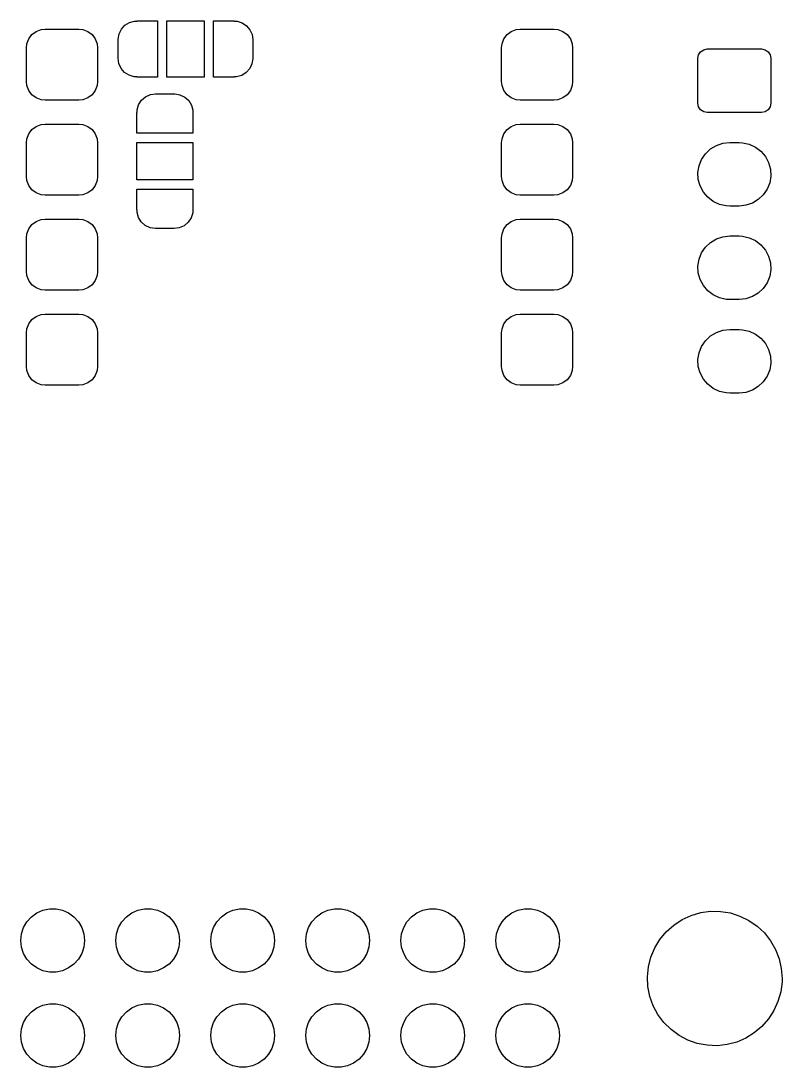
# Model space of a CAD drawing. Extents: x 100.3 to 143.7, y -109.4 to -50.6.
# Drawn here: x 122.45 to 142.8, y -109.37 to -81.4 of the extents above; entities that cross this region are included whole.
import ezdxf

# ---------------------------------------------------------------- set-up
doc = ezdxf.new("R2010")
doc.units = 0
doc.layers.add('BLACK', color=7, linetype='CONTINUOUS')

msp = doc.modelspace()

# ---------------------------------------------------------------- linework, layer by layer
at = {"layer": 'BLACK', "linetype": 'CONTINUOUS'}
for p, q in [((122.86, -81.6814), (122.992, -81.6317)), ((122.992, -81.6317), (123.1, -81.62)), ((123.1, -81.62), (124, -81.62)), ((124, -81.62), (124.108, -81.6317)), ((124.108, -81.6317), (124.24, -81.6814)), ((125.074, -81.748), (125.135, -81.6204)), ((125.135, -81.6204), (125.231, -81.5153)), ((125.231, -81.5153), (125.351, -81.4411)), ((125.351, -81.4411), (125.488, -81.4038)), ((125.488, -81.4038), (125.55, -81.405)), ((125.55, -81.405), (125.55, -81.4)), ((125.55, -81.4), (126.1, -81.4)), ((126.1, -81.4), (126.1, -82.9)), ((126.35, -82.9), (126.35, -81.4)), ((126.35, -81.4), (127.35, -81.4)), ((127.35, -81.4), (127.35, -82.9)), ((127.6, -82.9), (127.6, -81.4)), ((127.6, -81.4), (128.15, -81.4)), ((128.15, -81.4), (128.15, -81.405)), ((128.15, -81.405), (128.23, -81.4064)), ((128.23, -81.4064), (128.365, -81.4487)), ((128.365, -81.4487), (128.483, -81.5273)), ((128.483, -81.5273), (128.574, -81.6358)), ((128.574, -81.6358), (128.632, -81.7655)), ((135.56, -81.6814), (135.692, -81.6317)), ((135.692, -81.6317), (135.8, -81.62)), ((135.8, -81.62), (136.7, -81.62)), ((136.7, -81.62), (136.808, -81.6317)), ((136.808, -81.6317), (136.94, -81.6814)), ((122.612, -82.0124), (122.661, -81.8797)), ((122.661, -81.8797), (122.746, -81.7664)), ((122.746, -81.7664), (122.86, -81.6814)), ((124.24, -81.6814), (124.354, -81.7664)), ((124.354, -81.7664), (124.439, -81.8797)), ((124.439, -81.8797), (124.488, -82.0124)), ((125.05, -81.8878), (125.074, -81.748)), ((125.05, -81.9), (125.05, -81.8878)), ((125.05, -82.4), (125.05, -81.9)), ((128.632, -81.7655), (128.649, -81.9)), ((128.649, -81.9), (128.65, -81.9)), ((128.65, -81.9), (128.65, -82.4)), ((135.312, -82.0124), (135.361, -81.8797)), ((135.361, -81.8797), (135.446, -81.7664)), ((135.446, -81.7664), (135.56, -81.6814)), ((136.94, -81.6814), (137.054, -81.7664)), ((137.054, -81.7664), (137.139, -81.8797)), ((137.139, -81.8797), (137.188, -82.0124)), ((122.6, -82.1197), (122.612, -82.0124)), ((122.6, -83.0203), (122.6, -82.1197)), ((124.488, -82.0124), (124.5, -82.1197)), ((124.5, -82.1197), (124.5, -83.0203)), ((135.3, -82.1197), (135.312, -82.0124)), ((135.3, -83.0203), (135.3, -82.1197)), ((137.188, -82.0124), (137.2, -82.1197)), ((137.2, -82.1197), (137.2, -83.0203)), ((140.569, -82.3043), (140.623, -82.2232)), ((140.623, -82.2232), (140.704, -82.169)), ((140.704, -82.169), (140.8, -82.15)), ((140.8, -82.15), (142.25, -82.15)), ((142.25, -82.15), (142.346, -82.169)), ((142.346, -82.169), (142.427, -82.2232)), ((142.427, -82.2232), (142.481, -82.3043)), ((125.07, -82.5403), (125.05, -82.4)), ((128.65, -82.4061), (128.628, -82.5462)), ((128.65, -82.4), (128.649, -82.4)), ((128.649, -82.4), (128.65, -82.4061)), ((140.55, -82.4), (140.569, -82.3043)), ((140.55, -83.6), (140.55, -82.4)), ((142.481, -82.3043), (142.5, -82.4)), ((142.5, -82.4), (142.5, -83.6)), ((125.129, -82.6694), (125.07, -82.5403)), ((125.221, -82.7768), (125.129, -82.6694)), ((125.34, -82.8539), (125.221, -82.7768)), ((128.474, -82.7808), (128.354, -82.8564)), ((128.568, -82.6745), (128.474, -82.7808)), ((128.628, -82.5462), (128.568, -82.6745)), ((122.612, -83.1276), (122.6, -83.0203)), ((124.5, -83.0203), (124.488, -83.1276)), ((125.476, -82.8945), (125.34, -82.8539)), ((125.55, -82.895), (125.476, -82.8945)), ((125.55, -82.9), (125.55, -82.895)), ((126.1, -82.9), (125.55, -82.9)), ((127.35, -82.9), (126.35, -82.9)), ((128.15, -82.9), (127.6, -82.9)), ((128.218, -82.8954), (128.15, -82.895)), ((128.15, -82.895), (128.15, -82.9)), ((128.354, -82.8564), (128.218, -82.8954)), ((135.312, -83.1276), (135.3, -83.0203)), ((137.2, -83.0203), (137.188, -83.1276)), ((122.661, -83.2603), (122.612, -83.1276)), ((122.746, -83.3736), (122.661, -83.2603)), ((124.439, -83.2603), (124.354, -83.3736)), ((124.488, -83.1276), (124.439, -83.2603)), ((125.91, -83.3701), (126.05, -83.35)), ((126.05, -83.35), (126.55, -83.35)), ((126.55, -83.35), (126.562, -83.3501)), ((126.562, -83.3501), (126.702, -83.3737)), ((135.361, -83.2603), (135.312, -83.1276)), ((135.446, -83.3736), (135.361, -83.2603)), ((137.139, -83.2603), (137.054, -83.3736)), ((137.188, -83.1276), (137.139, -83.2603)), ((122.86, -83.4586), (122.746, -83.3736)), ((122.992, -83.5083), (122.86, -83.4586)), ((123.1, -83.52), (122.992, -83.5083)), ((124, -83.52), (123.1, -83.52)), ((124.108, -83.5083), (124, -83.52)), ((124.24, -83.4586), (124.108, -83.5083)), ((124.354, -83.3736), (124.24, -83.4586)), ((125.596, -83.6403), (125.673, -83.5213)), ((125.673, -83.5213), (125.781, -83.4288)), ((125.781, -83.4288), (125.91, -83.3701)), ((126.702, -83.3737), (126.83, -83.4355)), ((126.83, -83.4355), (126.935, -83.5306)), ((126.935, -83.5306), (127.009, -83.6514)), ((135.56, -83.4586), (135.446, -83.3736)), ((135.692, -83.5083), (135.56, -83.4586)), ((135.8, -83.52), (135.692, -83.5083)), ((136.7, -83.52), (135.8, -83.52)), ((136.808, -83.5083), (136.7, -83.52)), ((136.94, -83.4586), (136.808, -83.5083)), ((137.054, -83.3736), (136.94, -83.4586)), ((140.569, -83.6957), (140.55, -83.6)), ((142.5, -83.6), (142.481, -83.6957)), ((125.55, -84.4), (125.55, -83.85)), ((125.55, -83.85), (125.555, -83.85)), ((125.555, -83.7761), (125.596, -83.6403)), ((125.555, -83.85), (125.555, -83.7761)), ((127.009, -83.6514), (127.046, -83.7882)), ((127.046, -83.7882), (127.045, -83.85)), ((127.045, -83.85), (127.05, -83.85)), ((127.05, -83.85), (127.05, -84.4)), ((140.623, -83.7768), (140.569, -83.6957)), ((140.704, -83.831), (140.623, -83.7768)), ((140.8, -83.85), (140.704, -83.831)), ((142.25, -83.85), (140.8, -83.85)), ((142.346, -83.831), (142.25, -83.85)), ((142.427, -83.7768), (142.346, -83.831)), ((142.481, -83.6957), (142.427, -83.7768)), ((122.86, -84.2214), (122.992, -84.1717)), ((122.992, -84.1717), (123.1, -84.16)), ((123.1, -84.16), (124, -84.16)), ((124, -84.16), (124.108, -84.1717)), ((124.108, -84.1717), (124.24, -84.2214)), ((135.56, -84.2214), (135.692, -84.1717)), ((135.692, -84.1717), (135.8, -84.16)), ((135.8, -84.16), (136.7, -84.16)), ((136.7, -84.16), (136.808, -84.1717)), ((136.808, -84.1717), (136.94, -84.2214)), ((122.612, -84.5524), (122.661, -84.4197)), ((122.661, -84.4197), (122.746, -84.3064)), ((122.746, -84.3064), (122.86, -84.2214)), ((124.24, -84.2214), (124.354, -84.3064)), ((124.354, -84.3064), (124.439, -84.4197)), ((124.439, -84.4197), (124.488, -84.5524)), ((127.05, -84.4), (125.55, -84.4)), ((135.312, -84.5524), (135.361, -84.4197)), ((135.361, -84.4197), (135.446, -84.3064)), ((135.446, -84.3064), (135.56, -84.2214)), ((136.94, -84.2214), (137.054, -84.3064)), ((137.054, -84.3064), (137.139, -84.4197)), ((137.139, -84.4197), (137.188, -84.5524)), ((122.6, -84.6597), (122.612, -84.5524)), ((122.6, -85.5603), (122.6, -84.6597)), ((124.488, -84.5524), (124.5, -84.6597)), ((124.5, -84.6597), (124.5, -85.5603)), ((125.55, -85.65), (125.55, -84.65)), ((125.55, -84.65), (127.05, -84.65)), ((127.05, -84.65), (127.05, -85.65)), ((135.3, -84.6597), (135.312, -84.5524)), ((135.3, -85.5603), (135.3, -84.6597)), ((137.188, -84.5524), (137.2, -84.6597)), ((137.2, -84.6597), (137.2, -85.5603)), ((140.886, -84.823), (141.043, -84.7284)), ((141.043, -84.7284), (141.217, -84.6698)), ((141.217, -84.6698), (141.4, -84.65)), ((141.4, -84.65), (141.65, -84.65)), ((141.65, -84.65), (141.745, -84.6553)), ((141.745, -84.6553), (141.924, -84.6953)), ((141.924, -84.6953), (142.09, -84.7729)), ((140.649, -85.1009), (140.753, -84.9491)), ((140.753, -84.9491), (140.886, -84.823)), ((142.09, -84.7729), (142.236, -84.8845)), ((142.236, -84.8845), (142.355, -85.0247)), ((142.355, -85.0247), (142.44, -85.1871)), ((140.551, -85.4526), (140.581, -85.2714)), ((140.581, -85.2714), (140.649, -85.1009)), ((142.44, -85.1871), (142.489, -85.3641)), ((122.612, -85.6676), (122.6, -85.5603)), ((124.5, -85.5603), (124.488, -85.6676)), ((135.312, -85.6676), (135.3, -85.5603)), ((137.2, -85.5603), (137.188, -85.6676)), ((140.561, -85.6359), (140.551, -85.4526)), ((142.499, -85.5474), (142.469, -85.7286)), ((142.489, -85.3641), (142.499, -85.5474)), ((122.661, -85.8003), (122.612, -85.6676)), ((122.746, -85.9136), (122.661, -85.8003)), ((124.439, -85.8003), (124.354, -85.9136)), ((124.488, -85.6676), (124.439, -85.8003)), ((127.05, -85.65), (125.55, -85.65)), ((135.361, -85.8003), (135.312, -85.6676)), ((135.446, -85.9136), (135.361, -85.8003)), ((137.139, -85.8003), (137.054, -85.9136)), ((137.188, -85.6676), (137.139, -85.8003)), ((140.61, -85.8129), (140.561, -85.6359)), ((140.695, -85.9753), (140.61, -85.8129)), ((142.469, -85.7286), (142.401, -85.8991)), ((122.86, -85.9986), (122.746, -85.9136)), ((122.992, -86.0483), (122.86, -85.9986)), ((123.1, -86.06), (122.992, -86.0483)), ((124, -86.06), (123.1, -86.06)), ((124.108, -86.0483), (124, -86.06)), ((124.24, -85.9986), (124.108, -86.0483)), ((124.354, -85.9136), (124.24, -85.9986)), ((125.55, -86.45), (125.55, -85.9)), ((125.55, -85.9), (127.05, -85.9)), ((127.05, -85.9), (127.05, -86.45)), ((135.56, -85.9986), (135.446, -85.9136)), ((135.692, -86.0483), (135.56, -85.9986)), ((135.8, -86.06), (135.692, -86.0483)), ((136.7, -86.06), (135.8, -86.06)), ((136.808, -86.0483), (136.7, -86.06)), ((136.94, -85.9986), (136.808, -86.0483)), ((137.054, -85.9136), (136.94, -85.9986)), ((140.814, -86.1155), (140.695, -85.9753)), ((140.96, -86.2271), (140.814, -86.1155)), ((142.297, -86.0509), (142.164, -86.1771)), ((142.401, -85.8991), (142.297, -86.0509)), ((141.126, -86.3047), (140.96, -86.2271)), ((141.305, -86.3447), (141.126, -86.3047)), ((141.4, -86.35), (141.305, -86.3447)), ((141.65, -86.35), (141.4, -86.35)), ((141.833, -86.3302), (141.65, -86.35)), ((142.007, -86.2716), (141.833, -86.3302)), ((142.164, -86.1771), (142.007, -86.2716)), ((122.992, -86.7117), (123.1, -86.7)), ((123.1, -86.7), (124, -86.7)), ((124, -86.7), (124.108, -86.7117)), ((125.555, -86.45), (125.55, -86.45)), ((125.555, -86.5179), (125.555, -86.45)), ((125.594, -86.6542), (125.555, -86.5179)), ((125.669, -86.7741), (125.594, -86.6542)), ((127.001, -86.6653), (126.923, -86.7833)), ((127.044, -86.5299), (127.001, -86.6653)), ((127.045, -86.45), (127.044, -86.5299)), ((127.05, -86.45), (127.045, -86.45)), ((135.692, -86.7117), (135.8, -86.7)), ((135.8, -86.7), (136.7, -86.7)), ((136.7, -86.7), (136.808, -86.7117)), ((122.612, -87.0924), (122.661, -86.9597)), ((122.661, -86.9597), (122.746, -86.8464)), ((122.746, -86.8464), (122.86, -86.7614)), ((122.86, -86.7614), (122.992, -86.7117)), ((124.108, -86.7117), (124.24, -86.7614)), ((124.24, -86.7614), (124.354, -86.8464)), ((124.354, -86.8464), (124.439, -86.9597)), ((124.439, -86.9597), (124.488, -87.0924)), ((125.775, -86.8679), (125.669, -86.7741)), ((125.904, -86.9282), (125.775, -86.8679)), ((126.044, -86.95), (125.904, -86.9282)), ((126.05, -86.9492), (126.044, -86.95)), ((126.05, -86.95), (126.05, -86.9492)), ((126.55, -86.95), (126.05, -86.95)), ((126.684, -86.9316), (126.55, -86.9492)), ((126.55, -86.9492), (126.55, -86.95)), ((126.814, -86.8745), (126.684, -86.9316)), ((126.923, -86.7833), (126.814, -86.8745)), ((135.312, -87.0924), (135.361, -86.9597)), ((135.361, -86.9597), (135.446, -86.8464)), ((135.446, -86.8464), (135.56, -86.7614)), ((135.56, -86.7614), (135.692, -86.7117)), ((136.808, -86.7117), (136.94, -86.7614)), ((136.94, -86.7614), (137.054, -86.8464)), ((137.054, -86.8464), (137.139, -86.9597)), ((137.139, -86.9597), (137.188, -87.0924)), ((122.6, -87.1997), (122.612, -87.0924)), ((122.6, -88.1003), (122.6, -87.1997)), ((124.488, -87.0924), (124.5, -87.1997)), ((124.5, -87.1997), (124.5, -88.1003)), ((135.3, -87.1997), (135.312, -87.0924)), ((135.3, -88.1003), (135.3, -87.1997)), ((137.188, -87.0924), (137.2, -87.1997)), ((137.2, -87.1997), (137.2, -88.1003)), ((140.886, -87.323), (141.043, -87.2284)), ((141.043, -87.2284), (141.217, -87.1698)), ((141.217, -87.1698), (141.4, -87.15)), ((141.4, -87.15), (141.65, -87.15)), ((141.65, -87.15), (141.745, -87.1553)), ((141.745, -87.1553), (141.924, -87.1953)), ((141.924, -87.1953), (142.09, -87.2729)), ((140.649, -87.6009), (140.753, -87.4491)), ((140.753, -87.4491), (140.886, -87.323)), ((142.09, -87.2729), (142.236, -87.3845)), ((142.236, -87.3845), (142.355, -87.5247)), ((142.355, -87.5247), (142.44, -87.6871)), ((140.551, -87.9526), (140.581, -87.7714)), ((140.581, -87.7714), (140.649, -87.6009)), ((142.44, -87.6871), (142.489, -87.8641)), ((122.612, -88.2076), (122.6, -88.1003)), ((124.5, -88.1003), (124.488, -88.2076)), ((135.312, -88.2076), (135.3, -88.1003)), ((137.2, -88.1003), (137.188, -88.2076)), ((140.561, -88.1359), (140.551, -87.9526)), ((142.499, -88.0474), (142.469, -88.2286)), ((142.489, -87.8641), (142.499, -88.0474)), ((122.661, -88.3403), (122.612, -88.2076)), ((122.746, -88.4536), (122.661, -88.3403)), ((124.439, -88.3403), (124.354, -88.4536)), ((124.488, -88.2076), (124.439, -88.3403)), ((135.361, -88.3403), (135.312, -88.2076)), ((135.446, -88.4536), (135.361, -88.3403)), ((137.139, -88.3403), (137.054, -88.4536)), ((137.188, -88.2076), (137.139, -88.3403)), ((140.61, -88.3129), (140.561, -88.1359)), ((140.695, -88.4753), (140.61, -88.3129)), ((142.469, -88.2286), (142.401, -88.3991)), ((122.86, -88.5386), (122.746, -88.4536)), ((122.992, -88.5883), (122.86, -88.5386)), ((123.1, -88.6), (122.992, -88.5883)), ((124, -88.6), (123.1, -88.6)), ((124.108, -88.5883), (124, -88.6)), ((124.24, -88.5386), (124.108, -88.5883)), ((124.354, -88.4536), (124.24, -88.5386)), ((135.56, -88.5386), (135.446, -88.4536)), ((135.692, -88.5883), (135.56, -88.5386)), ((135.8, -88.6), (135.692, -88.5883)), ((136.7, -88.6), (135.8, -88.6)), ((136.808, -88.5883), (136.7, -88.6)), ((136.94, -88.5386), (136.808, -88.5883)), ((137.054, -88.4536), (136.94, -88.5386)), ((140.814, -88.6155), (140.695, -88.4753)), ((140.96, -88.7271), (140.814, -88.6155)), ((142.297, -88.5509), (142.164, -88.6771)), ((142.401, -88.3991), (142.297, -88.5509)), ((141.126, -88.8047), (140.96, -88.7271)), ((141.305, -88.8447), (141.126, -88.8047)), ((141.4, -88.85), (141.305, -88.8447)), ((141.65, -88.85), (141.4, -88.85)), ((141.833, -88.8302), (141.65, -88.85)), ((142.007, -88.7716), (141.833, -88.8302)), ((142.164, -88.6771), (142.007, -88.7716)), ((122.612, -89.6324), (122.661, -89.4997)), ((122.661, -89.4997), (122.746, -89.3864)), ((122.746, -89.3864), (122.86, -89.3014)), ((122.86, -89.3014), (122.992, -89.2517)), ((122.992, -89.2517), (123.1, -89.24)), ((123.1, -89.24), (124, -89.24)), ((124, -89.24), (124.108, -89.2517)), ((124.108, -89.2517), (124.24, -89.3014)), ((124.24, -89.3014), (124.354, -89.3864)), ((124.354, -89.3864), (124.439, -89.4997)), ((124.439, -89.4997), (124.488, -89.6324)), ((135.312, -89.6324), (135.361, -89.4997)), ((135.361, -89.4997), (135.446, -89.3864)), ((135.446, -89.3864), (135.56, -89.3014)), ((135.56, -89.3014), (135.692, -89.2517)), ((135.692, -89.2517), (135.8, -89.24)), ((135.8, -89.24), (136.7, -89.24)), ((136.7, -89.24), (136.808, -89.2517)), ((136.808, -89.2517), (136.94, -89.3014)), ((136.94, -89.3014), (137.054, -89.3864)), ((137.054, -89.3864), (137.139, -89.4997)), ((137.139, -89.4997), (137.188, -89.6324)), ((122.6, -89.7397), (122.612, -89.6324)), ((122.6, -90.6403), (122.6, -89.7397)), ((124.488, -89.6324), (124.5, -89.7397)), ((124.5, -89.7397), (124.5, -90.6403)), ((135.3, -89.7397), (135.312, -89.6324)), ((135.3, -90.6403), (135.3, -89.7397)), ((137.188, -89.6324), (137.2, -89.7397)), ((137.2, -89.7397), (137.2, -90.6403)), ((140.886, -89.823), (141.043, -89.7284)), ((141.043, -89.7284), (141.217, -89.6698)), ((141.217, -89.6698), (141.4, -89.65)), ((141.4, -89.65), (141.65, -89.65)), ((141.65, -89.65), (141.745, -89.6553)), ((141.745, -89.6553), (141.924, -89.6953)), ((141.924, -89.6953), (142.09, -89.7729)), ((142.09, -89.7729), (142.236, -89.8845)), ((140.649, -90.1009), (140.753, -89.9491)), ((140.753, -89.9491), (140.886, -89.823)), ((142.236, -89.8845), (142.355, -90.0247)), ((142.355, -90.0247), (142.44, -90.1871)), ((140.551, -90.4526), (140.581, -90.2714)), ((140.581, -90.2714), (140.649, -90.1009)), ((142.44, -90.1871), (142.489, -90.3641)), ((140.561, -90.6359), (140.551, -90.4526)), ((142.499, -90.5474), (142.469, -90.7286)), ((142.489, -90.3641), (142.499, -90.5474)), ((122.612, -90.7476), (122.6, -90.6403)), ((122.661, -90.8803), (122.612, -90.7476)), ((122.746, -90.9936), (122.661, -90.8803)), ((124.439, -90.8803), (124.354, -90.9936)), ((124.488, -90.7476), (124.439, -90.8803)), ((124.5, -90.6403), (124.488, -90.7476)), ((135.312, -90.7476), (135.3, -90.6403)), ((135.361, -90.8803), (135.312, -90.7476)), ((135.446, -90.9936), (135.361, -90.8803)), ((137.139, -90.8803), (137.054, -90.9936)), ((137.188, -90.7476), (137.139, -90.8803)), ((137.2, -90.6403), (137.188, -90.7476)), ((140.61, -90.8129), (140.561, -90.6359)), ((140.695, -90.9753), (140.61, -90.8129)), ((142.401, -90.8991), (142.297, -91.0509)), ((142.469, -90.7286), (142.401, -90.8991)), ((122.86, -91.0786), (122.746, -90.9936)), ((122.992, -91.1283), (122.86, -91.0786)), ((123.1, -91.14), (122.992, -91.1283)), ((124, -91.14), (123.1, -91.14)), ((124.108, -91.1283), (124, -91.14)), ((124.24, -91.0786), (124.108, -91.1283)), ((124.354, -90.9936), (124.24, -91.0786)), ((135.56, -91.0786), (135.446, -90.9936)), ((135.692, -91.1283), (135.56, -91.0786)), ((135.8, -91.14), (135.692, -91.1283)), ((136.7, -91.14), (135.8, -91.14)), ((136.808, -91.1283), (136.7, -91.14)), ((136.94, -91.0786), (136.808, -91.1283)), ((137.054, -90.9936), (136.94, -91.0786)), ((140.814, -91.1155), (140.695, -90.9753)), ((140.96, -91.2271), (140.814, -91.1155)), ((142.164, -91.1771), (142.007, -91.2716)), ((142.297, -91.0509), (142.164, -91.1771)), ((141.126, -91.3047), (140.96, -91.2271)), ((141.305, -91.3447), (141.126, -91.3047)), ((141.4, -91.35), (141.305, -91.3447)), ((141.65, -91.35), (141.4, -91.35)), ((141.833, -91.3302), (141.65, -91.35)), ((142.007, -91.2716), (141.833, -91.3302)), ((123.037, -105.177), (123.211, -105.14)), ((123.211, -105.14), (123.389, -105.14)), ((123.389, -105.14), (123.563, -105.177)), ((125.577, -105.177), (125.751, -105.14)), ((125.751, -105.14), (125.929, -105.14)), ((125.929, -105.14), (126.103, -105.177)), ((128.117, -105.177), (128.291, -105.14)), ((128.291, -105.14), (128.469, -105.14)), ((128.469, -105.14), (128.643, -105.177)), ((130.657, -105.177), (130.831, -105.14)), ((130.831, -105.14), (131.009, -105.14)), ((131.009, -105.14), (131.183, -105.177)), ((133.197, -105.177), (133.371, -105.14)), ((133.371, -105.14), (133.549, -105.14)), ((133.549, -105.14), (133.723, -105.177)), ((135.737, -105.177), (135.911, -105.14)), ((135.911, -105.14), (136.089, -105.14)), ((136.089, -105.14), (136.263, -105.177)), ((122.612, -105.485), (122.731, -105.353)), ((122.731, -105.353), (122.875, -105.249)), ((122.875, -105.249), (123.037, -105.177)), ((123.563, -105.177), (123.725, -105.249)), ((123.725, -105.249), (123.869, -105.353)), ((123.869, -105.353), (123.988, -105.485)), ((125.152, -105.485), (125.271, -105.353)), ((125.271, -105.353), (125.415, -105.249)), ((125.415, -105.249), (125.577, -105.177)), ((126.103, -105.177), (126.265, -105.249)), ((126.265, -105.249), (126.409, -105.353)), ((126.409, -105.353), (126.528, -105.485)), ((127.692, -105.485), (127.811, -105.353)), ((127.811, -105.353), (127.955, -105.249)), ((127.955, -105.249), (128.117, -105.177)), ((128.643, -105.177), (128.805, -105.249)), ((128.805, -105.249), (128.949, -105.353)), ((128.949, -105.353), (129.068, -105.485)), ((130.232, -105.485), (130.351, -105.353)), ((130.351, -105.353), (130.495, -105.249)), ((130.495, -105.249), (130.657, -105.177)), ((131.183, -105.177), (131.345, -105.249)), ((131.345, -105.249), (131.489, -105.353)), ((131.489, -105.353), (131.608, -105.485)), ((132.772, -105.485), (132.891, -105.353)), ((132.891, -105.353), (133.035, -105.249)), ((133.035, -105.249), (133.197, -105.177)), ((133.723, -105.177), (133.885, -105.249)), ((133.885, -105.249), (134.029, -105.353)), ((134.029, -105.353), (134.148, -105.485)), ((135.312, -105.485), (135.431, -105.353)), ((135.431, -105.353), (135.575, -105.249)), ((135.575, -105.249), (135.737, -105.177)), ((136.263, -105.177), (136.425, -105.249)), ((136.425, -105.249), (136.569, -105.353)), ((136.569, -105.353), (136.688, -105.485)), ((139.904, -105.572), (140.127, -105.426)), ((140.127, -105.426), (140.37, -105.314)), ((140.37, -105.314), (140.626, -105.239)), ((140.626, -105.239), (140.89, -105.203)), ((140.89, -105.203), (141.157, -105.207)), ((141.157, -105.207), (141.42, -105.25)), ((141.42, -105.25), (141.674, -105.331)), ((141.674, -105.331), (141.914, -105.449)), ((122.469, -105.808), (122.523, -105.639)), ((122.523, -105.639), (122.612, -105.485)), ((123.988, -105.485), (124.077, -105.639)), ((124.077, -105.639), (124.131, -105.808)), ((125.009, -105.808), (125.063, -105.639)), ((125.063, -105.639), (125.152, -105.485)), ((126.528, -105.485), (126.617, -105.639)), ((126.617, -105.639), (126.671, -105.808)), ((127.549, -105.808), (127.603, -105.639)), ((127.603, -105.639), (127.692, -105.485)), ((129.068, -105.485), (129.157, -105.639)), ((129.157, -105.639), (129.211, -105.808)), ((130.089, -105.808), (130.143, -105.639)), ((130.143, -105.639), (130.232, -105.485)), ((131.608, -105.485), (131.697, -105.639)), ((131.697, -105.639), (131.751, -105.808)), ((132.629, -105.808), (132.683, -105.639)), ((132.683, -105.639), (132.772, -105.485)), ((134.148, -105.485), (134.237, -105.639)), ((134.237, -105.639), (134.291, -105.808)), ((135.169, -105.808), (135.223, -105.639)), ((135.223, -105.639), (135.312, -105.485)), ((136.688, -105.485), (136.777, -105.639)), ((136.777, -105.639), (136.831, -105.808)), ((139.705, -105.75), (139.904, -105.572)), ((141.914, -105.449), (142.133, -105.601)), ((142.133, -105.601), (142.327, -105.784)), ((122.45, -105.985), (122.469, -105.808)), ((122.469, -106.162), (122.45, -105.985)), ((124.131, -105.808), (124.15, -105.985)), ((124.15, -105.985), (124.131, -106.162)), ((124.99, -105.985), (125.009, -105.808)), ((125.009, -106.162), (124.99, -105.985)), ((126.671, -105.808), (126.69, -105.985)), ((126.69, -105.985), (126.671, -106.162)), ((127.53, -105.985), (127.549, -105.808)), ((127.549, -106.162), (127.53, -105.985)), ((129.211, -105.808), (129.23, -105.985)), ((129.23, -105.985), (129.211, -106.162)), ((130.07, -105.985), (130.089, -105.808)), ((130.089, -106.162), (130.07, -105.985)), ((131.751, -105.808), (131.77, -105.985)), ((131.77, -105.985), (131.751, -106.162)), ((132.61, -105.985), (132.629, -105.808)), ((132.629, -106.162), (132.61, -105.985)), ((134.291, -105.808), (134.31, -105.985)), ((134.31, -105.985), (134.291, -106.162)), ((135.15, -105.985), (135.169, -105.808)), ((135.169, -106.162), (135.15, -105.985)), ((136.831, -105.808), (136.85, -105.985)), ((136.85, -105.985), (136.831, -106.162)), ((139.396, -106.183), (139.535, -105.955)), ((139.535, -105.955), (139.705, -105.75)), ((142.327, -105.784), (142.492, -105.993)), ((142.492, -105.993), (142.625, -106.225)), ((122.523, -106.331), (122.469, -106.162)), ((124.131, -106.162), (124.077, -106.331)), ((125.063, -106.331), (125.009, -106.162)), ((126.671, -106.162), (126.617, -106.331)), ((127.603, -106.331), (127.549, -106.162)), ((129.211, -106.162), (129.157, -106.331)), ((130.143, -106.331), (130.089, -106.162)), ((131.751, -106.162), (131.697, -106.331)), ((132.683, -106.331), (132.629, -106.162)), ((134.291, -106.162), (134.237, -106.331)), ((135.223, -106.331), (135.169, -106.162)), ((136.831, -106.162), (136.777, -106.331)), ((139.293, -106.429), (139.396, -106.183)), ((142.625, -106.225), (142.721, -106.474)), ((122.612, -106.485), (122.523, -106.331)), ((122.731, -106.617), (122.612, -106.485)), ((123.988, -106.485), (123.869, -106.617)), ((124.077, -106.331), (123.988, -106.485)), ((125.152, -106.485), (125.063, -106.331)), ((125.271, -106.617), (125.152, -106.485)), ((126.528, -106.485), (126.409, -106.617)), ((126.617, -106.331), (126.528, -106.485)), ((127.692, -106.485), (127.603, -106.331)), ((127.811, -106.617), (127.692, -106.485)), ((129.068, -106.485), (128.949, -106.617)), ((129.157, -106.331), (129.068, -106.485)), ((130.232, -106.485), (130.143, -106.331)), ((130.351, -106.617), (130.232, -106.485)), ((131.608, -106.485), (131.489, -106.617)), ((131.697, -106.331), (131.608, -106.485)), ((132.772, -106.485), (132.683, -106.331)), ((132.891, -106.617), (132.772, -106.485)), ((134.148, -106.485), (134.029, -106.617)), ((134.237, -106.331), (134.148, -106.485)), ((135.312, -106.485), (135.223, -106.331)), ((135.431, -106.617), (135.312, -106.485)), ((136.688, -106.485), (136.569, -106.617)), ((136.777, -106.331), (136.688, -106.485)), ((139.227, -106.687), (139.293, -106.429)), ((142.721, -106.474), (142.78, -106.734)), ((122.875, -106.721), (122.731, -106.617)), ((123.037, -106.793), (122.875, -106.721)), ((123.211, -106.83), (123.037, -106.793)), ((123.389, -106.83), (123.211, -106.83)), ((123.563, -106.793), (123.389, -106.83)), ((123.725, -106.721), (123.563, -106.793)), ((123.869, -106.617), (123.725, -106.721)), ((125.415, -106.721), (125.271, -106.617)), ((125.577, -106.793), (125.415, -106.721)), ((125.751, -106.83), (125.577, -106.793)), ((125.929, -106.83), (125.751, -106.83)), ((126.103, -106.793), (125.929, -106.83)), ((126.265, -106.721), (126.103, -106.793)), ((126.409, -106.617), (126.265, -106.721)), ((127.955, -106.721), (127.811, -106.617)), ((128.117, -106.793), (127.955, -106.721)), ((128.291, -106.83), (128.117, -106.793)), ((128.469, -106.83), (128.291, -106.83)), ((128.643, -106.793), (128.469, -106.83)), ((128.805, -106.721), (128.643, -106.793)), ((128.949, -106.617), (128.805, -106.721)), ((130.495, -106.721), (130.351, -106.617)), ((130.657, -106.793), (130.495, -106.721)), ((130.831, -106.83), (130.657, -106.793)), ((131.009, -106.83), (130.831, -106.83)), ((131.183, -106.793), (131.009, -106.83)), ((131.345, -106.721), (131.183, -106.793)), ((131.489, -106.617), (131.345, -106.721)), ((133.035, -106.721), (132.891, -106.617)), ((133.197, -106.793), (133.035, -106.721)), ((133.371, -106.83), (133.197, -106.793)), ((133.549, -106.83), (133.371, -106.83)), ((133.723, -106.793), (133.549, -106.83)), ((133.885, -106.721), (133.723, -106.793)), ((134.029, -106.617), (133.885, -106.721)), ((135.575, -106.721), (135.431, -106.617)), ((135.737, -106.793), (135.575, -106.721)), ((135.911, -106.83), (135.737, -106.793)), ((136.089, -106.83), (135.911, -106.83)), ((136.263, -106.793), (136.089, -106.83)), ((136.425, -106.721), (136.263, -106.793)), ((136.569, -106.617), (136.425, -106.721)), ((139.201, -106.953), (139.227, -106.687)), ((142.78, -106.734), (142.8, -107)), ((139.213, -107.219), (139.201, -106.953)), ((142.798, -107.094), (142.764, -107.359)), ((142.8, -107), (142.798, -107.094)), ((139.265, -107.481), (139.213, -107.219)), ((142.764, -107.359), (142.691, -107.616)), ((123.037, -107.717), (123.211, -107.68)), ((123.211, -107.68), (123.389, -107.68)), ((123.389, -107.68), (123.563, -107.717)), ((125.577, -107.717), (125.751, -107.68)), ((125.751, -107.68), (125.929, -107.68)), ((125.929, -107.68), (126.103, -107.717)), ((128.117, -107.717), (128.291, -107.68)), ((128.291, -107.68), (128.469, -107.68)), ((128.469, -107.68), (128.643, -107.717)), ((130.657, -107.717), (130.831, -107.68)), ((130.831, -107.68), (131.009, -107.68)), ((131.009, -107.68), (131.183, -107.717)), ((133.197, -107.717), (133.371, -107.68)), ((133.371, -107.68), (133.549, -107.68)), ((133.549, -107.68), (133.723, -107.717)), ((135.737, -107.717), (135.911, -107.68)), ((135.911, -107.68), (136.089, -107.68)), ((136.089, -107.68), (136.263, -107.717)), ((139.356, -107.732), (139.265, -107.481)), ((142.691, -107.616), (142.582, -107.859)), ((122.612, -108.025), (122.731, -107.893)), ((122.731, -107.893), (122.875, -107.789)), ((122.875, -107.789), (123.037, -107.717)), ((123.563, -107.717), (123.725, -107.789)), ((123.725, -107.789), (123.869, -107.893)), ((123.869, -107.893), (123.988, -108.025)), ((125.152, -108.025), (125.271, -107.893)), ((125.271, -107.893), (125.415, -107.789)), ((125.415, -107.789), (125.577, -107.717)), ((126.103, -107.717), (126.265, -107.789)), ((126.265, -107.789), (126.409, -107.893)), ((126.409, -107.893), (126.528, -108.025)), ((127.692, -108.025), (127.811, -107.893)), ((127.811, -107.893), (127.955, -107.789)), ((127.955, -107.789), (128.117, -107.717)), ((128.643, -107.717), (128.805, -107.789)), ((128.805, -107.789), (128.949, -107.893)), ((128.949, -107.893), (129.068, -108.025)), ((130.232, -108.025), (130.351, -107.893)), ((130.351, -107.893), (130.495, -107.789)), ((130.495, -107.789), (130.657, -107.717)), ((131.183, -107.717), (131.345, -107.789)), ((131.345, -107.789), (131.489, -107.893)), ((131.489, -107.893), (131.608, -108.025)), ((132.772, -108.025), (132.891, -107.893)), ((132.891, -107.893), (133.035, -107.789)), ((133.035, -107.789), (133.197, -107.717)), ((133.723, -107.717), (133.885, -107.789)), ((133.885, -107.789), (134.029, -107.893)), ((134.029, -107.893), (134.148, -108.025)), ((135.312, -108.025), (135.431, -107.893)), ((135.431, -107.893), (135.575, -107.789)), ((135.575, -107.789), (135.737, -107.717)), ((136.263, -107.717), (136.425, -107.789)), ((136.425, -107.789), (136.569, -107.893)), ((136.569, -107.893), (136.688, -108.025)), ((139.482, -107.967), (139.356, -107.732)), ((142.582, -107.859), (142.438, -108.083)), ((122.469, -108.348), (122.523, -108.179)), ((122.523, -108.179), (122.612, -108.025)), ((123.988, -108.025), (124.077, -108.179)), ((124.077, -108.179), (124.131, -108.348)), ((125.009, -108.348), (125.063, -108.179)), ((125.063, -108.179), (125.152, -108.025)), ((126.528, -108.025), (126.617, -108.179)), ((126.617, -108.179), (126.671, -108.348)), ((127.549, -108.348), (127.603, -108.179)), ((127.603, -108.179), (127.692, -108.025)), ((129.068, -108.025), (129.157, -108.179)), ((129.157, -108.179), (129.211, -108.348)), ((130.089, -108.348), (130.143, -108.179)), ((130.143, -108.179), (130.232, -108.025)), ((131.608, -108.025), (131.697, -108.179)), ((131.697, -108.179), (131.751, -108.348)), ((132.629, -108.348), (132.683, -108.179)), ((132.683, -108.179), (132.772, -108.025)), ((134.148, -108.025), (134.237, -108.179)), ((134.237, -108.179), (134.291, -108.348)), ((135.169, -108.348), (135.223, -108.179)), ((135.223, -108.179), (135.312, -108.025)), ((136.688, -108.025), (136.777, -108.179)), ((136.777, -108.179), (136.831, -108.348)), ((139.642, -108.181), (139.482, -107.967)), ((139.831, -108.369), (139.642, -108.181)), ((142.438, -108.083), (142.262, -108.284)), ((122.45, -108.525), (122.469, -108.348)), ((124.131, -108.348), (124.15, -108.525)), ((124.99, -108.525), (125.009, -108.348)), ((126.671, -108.348), (126.69, -108.525)), ((127.53, -108.525), (127.549, -108.348)), ((129.211, -108.348), (129.23, -108.525)), ((130.07, -108.525), (130.089, -108.348)), ((131.751, -108.348), (131.77, -108.525)), ((132.61, -108.525), (132.629, -108.348)), ((134.291, -108.348), (134.31, -108.525)), ((135.15, -108.525), (135.169, -108.348)), ((136.831, -108.348), (136.85, -108.525)), ((140.046, -108.526), (139.831, -108.369)), ((142.058, -108.456), (141.831, -108.597)), ((142.262, -108.284), (142.058, -108.456)), ((122.469, -108.702), (122.45, -108.525)), ((122.523, -108.871), (122.469, -108.702)), ((124.131, -108.702), (124.077, -108.871)), ((124.15, -108.525), (124.131, -108.702)), ((125.009, -108.702), (124.99, -108.525)), ((125.063, -108.871), (125.009, -108.702)), ((126.671, -108.702), (126.617, -108.871)), ((126.69, -108.525), (126.671, -108.702)), ((127.549, -108.702), (127.53, -108.525)), ((127.603, -108.871), (127.549, -108.702)), ((129.211, -108.702), (129.157, -108.871)), ((129.23, -108.525), (129.211, -108.702)), ((130.089, -108.702), (130.07, -108.525)), ((130.143, -108.871), (130.089, -108.702)), ((131.751, -108.702), (131.697, -108.871)), ((131.77, -108.525), (131.751, -108.702)), ((132.629, -108.702), (132.61, -108.525)), ((132.683, -108.871), (132.629, -108.702)), ((134.291, -108.702), (134.237, -108.871)), ((134.31, -108.525), (134.291, -108.702)), ((135.169, -108.702), (135.15, -108.525)), ((135.223, -108.871), (135.169, -108.702)), ((136.831, -108.702), (136.777, -108.871)), ((136.85, -108.525), (136.831, -108.702)), ((140.282, -108.651), (140.046, -108.526)), ((140.534, -108.739), (140.282, -108.651)), ((140.796, -108.788), (140.534, -108.739)), ((141.063, -108.799), (140.796, -108.788)), ((141.328, -108.77), (141.063, -108.799)), ((141.586, -108.702), (141.328, -108.77)), ((141.831, -108.597), (141.586, -108.702)), ((122.612, -109.025), (122.523, -108.871)), ((122.731, -109.157), (122.612, -109.025)), ((123.988, -109.025), (123.869, -109.157)), ((124.077, -108.871), (123.988, -109.025)), ((125.152, -109.025), (125.063, -108.871)), ((125.271, -109.157), (125.152, -109.025)), ((126.528, -109.025), (126.409, -109.157)), ((126.617, -108.871), (126.528, -109.025)), ((127.692, -109.025), (127.603, -108.871)), ((127.811, -109.157), (127.692, -109.025)), ((129.068, -109.025), (128.949, -109.157)), ((129.157, -108.871), (129.068, -109.025)), ((130.232, -109.025), (130.143, -108.871)), ((130.351, -109.157), (130.232, -109.025)), ((131.608, -109.025), (131.489, -109.157)), ((131.697, -108.871), (131.608, -109.025)), ((132.772, -109.025), (132.683, -108.871)), ((132.891, -109.157), (132.772, -109.025)), ((134.148, -109.025), (134.029, -109.157)), ((134.237, -108.871), (134.148, -109.025)), ((135.312, -109.025), (135.223, -108.871)), ((135.431, -109.157), (135.312, -109.025)), ((136.688, -109.025), (136.569, -109.157)), ((136.777, -108.871), (136.688, -109.025)), ((122.875, -109.261), (122.731, -109.157)), ((123.037, -109.333), (122.875, -109.261)), ((123.211, -109.37), (123.037, -109.333)), ((123.563, -109.333), (123.389, -109.37)), ((123.725, -109.261), (123.563, -109.333)), ((123.869, -109.157), (123.725, -109.261)), ((125.415, -109.261), (125.271, -109.157)), ((125.577, -109.333), (125.415, -109.261)), ((125.751, -109.37), (125.577, -109.333)), ((126.103, -109.333), (125.929, -109.37)), ((126.265, -109.261), (126.103, -109.333)), ((126.409, -109.157), (126.265, -109.261)), ((127.955, -109.261), (127.811, -109.157)), ((128.117, -109.333), (127.955, -109.261)), ((128.291, -109.37), (128.117, -109.333)), ((128.643, -109.333), (128.469, -109.37)), ((128.805, -109.261), (128.643, -109.333)), ((128.949, -109.157), (128.805, -109.261)), ((130.495, -109.261), (130.351, -109.157)), ((130.657, -109.333), (130.495, -109.261)), ((130.831, -109.37), (130.657, -109.333)), ((131.183, -109.333), (131.009, -109.37)), ((131.345, -109.261), (131.183, -109.333)), ((131.489, -109.157), (131.345, -109.261)), ((133.035, -109.261), (132.891, -109.157)), ((133.197, -109.333), (133.035, -109.261)), ((133.371, -109.37), (133.197, -109.333)), ((133.723, -109.333), (133.549, -109.37)), ((133.885, -109.261), (133.723, -109.333)), ((134.029, -109.157), (133.885, -109.261)), ((135.575, -109.261), (135.431, -109.157)), ((135.737, -109.333), (135.575, -109.261)), ((135.911, -109.37), (135.737, -109.333)), ((136.263, -109.333), (136.089, -109.37)), ((136.425, -109.261), (136.263, -109.333)), ((136.569, -109.157), (136.425, -109.261)), ((123.389, -109.37), (123.211, -109.37)), ((125.929, -109.37), (125.751, -109.37)), ((128.469, -109.37), (128.291, -109.37)), ((131.009, -109.37), (130.831, -109.37)), ((133.549, -109.37), (133.371, -109.37)), ((136.089, -109.37), (135.911, -109.37))]:
    msp.add_line(p, q, dxfattribs=at)

doc.saveas('drawing.dxf')
